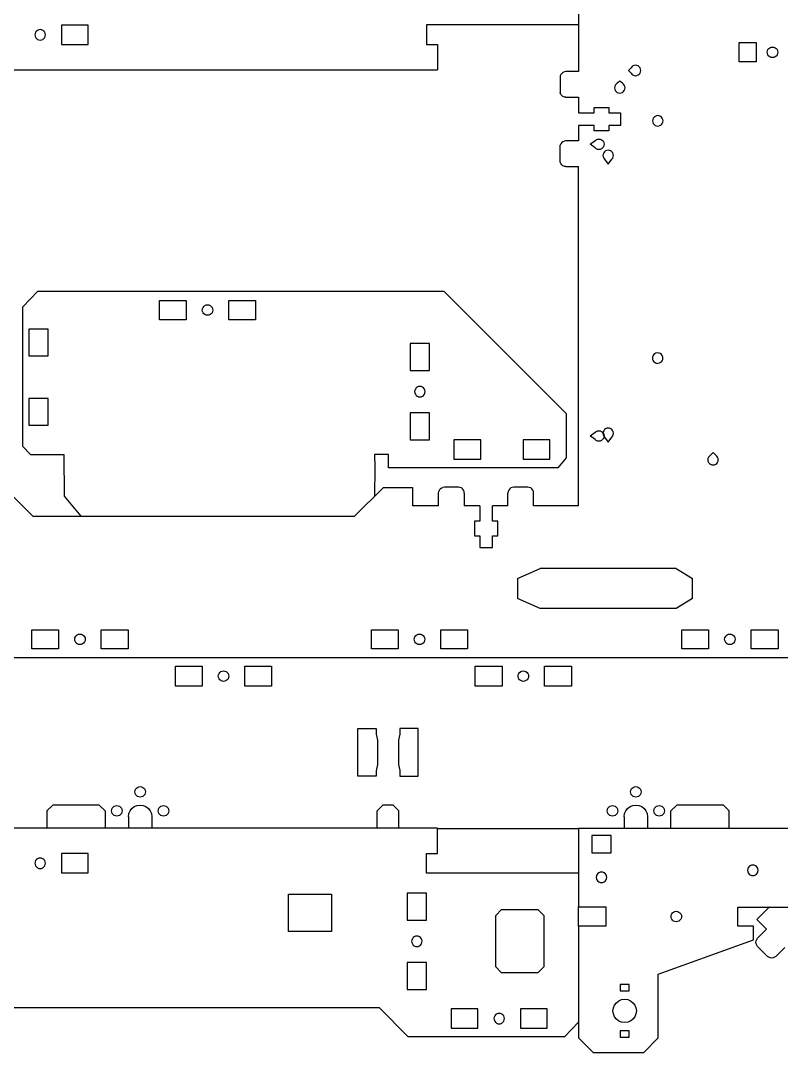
# Model space of a CAD drawing. Extents: x -217 to 647, y -204 to 340.
# Drawn here: x -39.4 to 221.5, y -204.5 to 149.3 of the extents above; entities that cross this region are included whole.
import ezdxf

# ---------------------------------------------------------------- set-up
doc = ezdxf.new("R2010")
doc.units = 0
doc.layers.add('Layer_1', color=7, linetype='CONTINUOUS')

msp = doc.modelspace()

# ---------------------------------------------------------------- linework, layer by layer
at = {"layer": 'Layer_1', "color": 2}
for p, q in [((151.922057, 243.809747), (151.922057, 131.766848)), ((99.820448, 147.768334), (99.820448, 141.018397)), ((99.820448, 141.018397), (103.503815, 141.018397)), ((103.503815, 141.018397), (103.503815, 132.368455)), ((151.922057, -17.035158), (151.922057, 99.231988)), ((99.820448, -136.279409), (103.503815, -136.279409)), ((99.820448, -142.979364), (99.820448, -136.279409)), ((151.906873, -142.979364), (99.820448, -142.979364)), ((151.916102, -194.079), (147.117477, -199.078962)), ((147.117477, -199.078962), (93.533045, -199.078962))]:
    msp.add_line(p, q, dxfattribs=at)
at = {"layer": 'Layer_1', "color": 7}
for p, q in [((-34.280565, 145.269228), (-34.460143, 144.83469)), ((-33.994787, 145.642382), (-34.280565, 145.269228)), ((-33.622367, 145.928697), (-33.994787, 145.642382)), ((-33.188732, 146.108698), (-33.622367, 145.928697)), ((-32.723291, 146.170081), (-33.188732, 146.108698)), ((-32.257935, 146.108698), (-32.723291, 146.170081)), ((-31.824272, 145.928697), (-32.257935, 146.108698)), ((-31.45188, 145.642382), (-31.824272, 145.928697)), ((-31.166102, 145.269228), (-31.45188, 145.642382)), ((-30.986468, 144.83469), (-31.166102, 145.269228)), ((-25.437922, 147.668343), (-25.437922, 141.068407)), ((-16.256302, 147.668343), (-25.437894, 147.668343)), ((-16.256302, 141.068407), (-16.256302, 147.668343)), ((-34.521442, 144.368375), (-34.460143, 143.902059)), ((-34.460143, 144.83469), (-34.521414, 144.368375)), ((-34.460143, 143.902059), (-34.280565, 143.467521)), ((-34.280565, 143.467521), (-33.994787, 143.094367)), ((-33.994787, 143.094367), (-33.622367, 142.808053)), ((-33.622367, 142.808053), (-33.188732, 142.628051)), ((-33.188732, 142.628051), (-32.723291, 142.566668)), ((-32.723291, 142.566668), (-32.257935, 142.628051)), ((-32.257935, 142.628051), (-31.824272, 142.808053)), ((-31.824272, 142.808053), (-31.45188, 143.094367)), ((-31.45188, 143.094367), (-31.166102, 143.467521)), ((-31.166102, 143.467521), (-30.986468, 143.902059)), ((-30.925197, 144.368375), (-30.986468, 144.83469)), ((-30.986468, 143.902059), (-30.925197, 144.368375)), ((207.04683, 141.705907), (212.841755, 141.705907)), ((207.04683, 135.105915), (207.04683, 141.705907)), ((212.841784, 141.705907), (212.841784, 135.105915)), ((-25.437922, 141.068407), (-16.256302, 141.068407)), ((216.635725, 138.405939), (216.696996, 138.872255)), ((216.696996, 137.939623), (216.635725, 138.405939)), ((216.696996, 138.872255), (216.87663, 139.306792)), ((216.87663, 139.306792), (217.162408, 139.679918)), ((217.162408, 139.679918), (217.5348, 139.966261)), ((217.5348, 139.966261), (217.968463, 140.146262)), ((217.968463, 140.146262), (218.433819, 140.207646)), ((218.433819, 140.207646), (218.89926, 140.146262)), ((218.89926, 140.146262), (219.332895, 139.966261)), ((219.332895, 139.966261), (219.705315, 139.679918)), ((219.705315, 139.679918), (219.991093, 139.306792)), ((219.991093, 139.306792), (220.170671, 138.872255)), ((220.170671, 138.872255), (220.231942, 138.405939)), ((220.23197, 138.405939), (220.170671, 137.939623)), ((212.841784, 135.105915), (207.04683, 135.105915)), ((216.87663, 137.505086), (216.696996, 137.939623)), ((217.162408, 137.131932), (216.87663, 137.505086)), ((217.5348, 136.845589), (217.162408, 137.131932)), ((217.968463, 136.665616), (217.5348, 136.845589)), ((218.433819, 136.604232), (217.968463, 136.665616)), ((218.89926, 136.665616), (218.433819, 136.604232)), ((219.332895, 136.845589), (218.89926, 136.665616)), ((219.705315, 137.131932), (219.332895, 136.845589)), ((219.991093, 137.505086), (219.705315, 137.131932)), ((220.170671, 137.939623), (219.991093, 137.505086)), ((169.466669, 132.653731), (169.008651, 132.187838)), ((169.008651, 132.187838), (169.466782, 131.721946)), ((169.907585, 133.087845), (169.466669, 132.653731)), ((169.466782, 131.721946), (169.907839, 131.28786)), ((170.193025, 133.460689), (169.907585, 133.087845)), ((169.907839, 131.28786), (170.193391, 130.915101)), ((170.565022, 133.746778), (170.193025, 133.460689)), ((170.193391, 130.915101), (170.565501, 130.629097)), ((170.998261, 133.926666), (170.565022, 133.746778)), ((171.463222, 133.988078), (170.998261, 133.926666)), ((171.928155, 133.926807), (171.463222, 133.988078)), ((172.361451, 133.747032), (171.928155, 133.926807)), ((172.733533, 133.461028), (172.361451, 133.747032)), ((172.361874, 130.629379), (172.733899, 130.915496)), ((173.019057, 133.088297), (172.733533, 133.461028)), ((172.733899, 130.915496), (173.019311, 131.288312)), ((173.198578, 132.654182), (173.019057, 133.088297)), ((173.019311, 131.288312), (173.198691, 131.722482)), ((173.259849, 132.188346), (173.198578, 132.654182)), ((173.198691, 131.722482), (173.259849, 132.188346)), ((164.781258, 127.484504), (164.495254, 127.112394)), ((165.154017, 127.770056), (164.781258, 127.484504)), ((165.588103, 128.211113), (165.154017, 127.770056)), ((166.053996, 128.669244), (165.588103, 128.211113)), ((166.519888, 128.211226), (166.053996, 128.669244)), ((166.954002, 127.77031), (166.519888, 128.211226)), ((167.326846, 127.48487), (166.954002, 127.77031)), ((167.612935, 127.112873), (167.326846, 127.48487)), ((170.565501, 130.629097), (170.998741, 130.449378)), ((170.998741, 130.449378), (171.46373, 130.388107)), ((171.46373, 130.388107), (171.928635, 130.449491)), ((171.928635, 130.449491), (172.361874, 130.629379)), ((164.315535, 126.679154), (164.254265, 126.214165)), ((164.254265, 126.214165), (164.315648, 125.74926)), ((164.495254, 127.112394), (164.315535, 126.679154)), ((164.315648, 125.74926), (164.495536, 125.316021)), ((164.495536, 125.316021), (164.781653, 124.943996)), ((164.781653, 124.943996), (165.154469, 124.658584)), ((165.154469, 124.658584), (165.58864, 124.479204)), ((165.58864, 124.479204), (166.054504, 124.418046)), ((166.054504, 124.418046), (166.52034, 124.479317)), ((166.52034, 124.479317), (166.954454, 124.658838)), ((166.954454, 124.658838), (167.327185, 124.944362)), ((167.327185, 124.944362), (167.613189, 125.316444)), ((167.792823, 126.679634), (167.612935, 127.112873)), ((167.613189, 125.316444), (167.792964, 125.74974)), ((167.854235, 126.214673), (167.792823, 126.679634)), ((167.792964, 125.74974), (167.854235, 126.214673)), ((177.344668, 115.348415), (177.283398, 114.882534)), ((177.283398, 114.882534), (177.344809, 114.416667)), ((177.524444, 115.782566), (177.344668, 115.348415)), ((177.344809, 114.416667), (177.524698, 113.982567)), ((177.81042, 116.155401), (177.524444, 115.782566)), ((177.524698, 113.982567), (177.810787, 113.609816)), ((177.961211, 116.29713), (177.81042, 116.155401)), ((177.810787, 113.609816), (178.18363, 113.323818)), ((178.034843, 116.327641), (177.961211, 116.29713)), ((178.183179, 116.441507), (178.034843, 116.327641)), ((178.617293, 116.62139), (178.183179, 116.441507)), ((178.18363, 113.323818), (178.617773, 113.144059)), ((179.083157, 116.68279), (178.617293, 116.62139)), ((179.549021, 116.621522), (179.083157, 116.68279)), ((179.983192, 116.441764), (179.549021, 116.621522)), ((179.983615, 113.324075), (179.549529, 113.144192)), ((180.356008, 116.155765), (179.983192, 116.441764)), ((179.983615, 113.324075), (180.134407, 113.465804)), ((180.134407, 113.465804), (180.356375, 113.61018)), ((180.642125, 115.783012), (180.356008, 116.155765)), ((180.356375, 113.61018), (180.642379, 113.983013)), ((180.822013, 115.348914), (180.642125, 115.783012)), ((180.642379, 113.983013), (180.822126, 114.417166)), ((180.883396, 114.883047), (180.822013, 115.348914)), ((180.822126, 114.417166), (180.883396, 114.883047)), ((178.617773, 113.144059), (179.083665, 113.082791)), ((179.083665, 113.082791), (179.549529, 113.144192)), ((155.88753, 106.873634), (157.636715, 108.146372)), ((157.636348, 105.600784), (155.88753, 106.873634)), ((157.636715, 108.146372), (158.008825, 108.432376)), ((158.008825, 108.432376), (158.442065, 108.612095)), ((158.442065, 108.612095), (158.907054, 108.673365)), ((158.907054, 108.673365), (159.371959, 108.611982)), ((159.371959, 108.611982), (159.805198, 108.432093)), ((159.805198, 108.432093), (160.177223, 108.145976)), ((160.177223, 108.145976), (160.462635, 107.773161)), ((160.641902, 106.40729), (160.462381, 105.973176)), ((160.462635, 107.773161), (160.642015, 107.33899)), ((160.703173, 106.873126), (160.641902, 106.40729)), ((160.642015, 107.33899), (160.703173, 106.873126)), ((158.008345, 105.314695), (157.636348, 105.600784)), ((158.441585, 105.134806), (158.008345, 105.314695)), ((158.906546, 105.073395), (158.441585, 105.134806)), ((159.371479, 105.134665), (158.906546, 105.073395)), ((159.804775, 105.314441), (159.371479, 105.134665)), ((160.176856, 105.600445), (159.804775, 105.314441)), ((160.462381, 105.973176), (160.176856, 105.600445)), ((160.364425, 103.489778), (160.303155, 103.024845)), ((160.303155, 103.024845), (160.364566, 102.559884)), ((160.544201, 103.923074), (160.364425, 103.489778)), ((160.830205, 104.295156), (160.544201, 103.923074)), ((161.202936, 104.58068), (160.830205, 104.295156)), ((161.63705, 104.760202), (161.202936, 104.58068)), ((162.102886, 104.821472), (161.63705, 104.760202)), ((162.56875, 104.760314), (162.102886, 104.821472)), ((163.002921, 104.580934), (162.56875, 104.760314)), ((163.375736, 104.295523), (163.002921, 104.580934)), ((163.661853, 103.923497), (163.375736, 104.295523)), ((163.841742, 103.490258), (163.661853, 103.923497)), ((163.903125, 103.025353), (163.841742, 103.490258)), ((163.841854, 102.560364), (163.903125, 103.025353)), ((160.364566, 102.559884), (160.544455, 102.126645)), ((160.544455, 102.126645), (160.830543, 101.754648)), ((160.830543, 101.754648), (162.103394, 100.00583)), ((162.103394, 100.00583), (163.376131, 101.755015)), ((163.376131, 101.755015), (163.662135, 102.127125)), ((163.662135, 102.127125), (163.841854, 102.560364)), ((8.217648, 53.329384), (17.399271, 53.329384)), ((8.217648, 46.729448), (8.217648, 53.329384)), ((17.399271, 53.329384), (17.399271, 46.729448)), ((31.97006, 46.729448), (31.97006, 53.329384)), ((31.97006, 53.329384), (41.15168, 53.329384)), ((41.15168, 53.329384), (41.15168, 46.729448)), ((22.886546, 50.029416), (22.947844, 50.495732)), ((22.947844, 49.5631), (22.886574, 50.029416)), ((22.947844, 50.495732), (23.127422, 50.930269)), ((23.127422, 49.128563), (22.947844, 49.5631)), ((23.127422, 50.930269), (23.413201, 51.303424)), ((23.413201, 51.303424), (23.785621, 51.589738)), ((23.785621, 51.589738), (24.219256, 51.769739)), ((24.219256, 51.769739), (24.684696, 51.831123)), ((24.684696, 51.831123), (25.150053, 51.769739)), ((25.150053, 51.769739), (25.583715, 51.589738)), ((25.583715, 51.589738), (25.956108, 51.303424)), ((25.956108, 51.303424), (26.24188, 50.930269)), ((26.24188, 50.930269), (26.421515, 50.495732)), ((26.421515, 49.5631), (26.24188, 49.128563)), ((26.421515, 50.495732), (26.482785, 50.029416)), ((26.482785, 50.029416), (26.421515, 49.5631)), ((17.399271, 46.729448), (8.217648, 46.729448)), ((23.413201, 48.755409), (23.127422, 49.128563)), ((23.785621, 48.469094), (23.413201, 48.755409)), ((24.219256, 48.289093), (23.785621, 48.469094)), ((24.684696, 48.227709), (24.219256, 48.289093)), ((25.150053, 48.289093), (24.684696, 48.227709)), ((25.583715, 48.469094), (25.150053, 48.289093)), ((25.956108, 48.755409), (25.583715, 48.469094)), ((26.24188, 49.128563), (25.956108, 48.755409)), ((41.15168, 46.729448), (31.970088, 46.729448)), ((-29.951322, 43.502943), (-36.551258, 43.502943)), ((-36.551258, 43.502943), (-36.551258, 34.321351)), ((-29.951322, 34.321322), (-29.951322, 43.502943)), ((94.213245, 38.523188), (94.213245, 29.341568)), ((100.813181, 38.523188), (94.213245, 38.523188)), ((100.813181, 29.341568), (100.813181, 38.523188)), ((-36.551258, 34.321351), (-29.951322, 34.321322)), ((177.314696, 34.031726), (177.253426, 33.565842)), ((177.253426, 33.565842), (177.314837, 33.099977)), ((177.494444, 34.465877), (177.314696, 34.031726)), ((177.314837, 33.099977), (177.494698, 32.665877)), ((177.780448, 34.838709), (177.494444, 34.465877)), ((177.494698, 32.665877), (177.780815, 32.293127)), ((178.153207, 35.124817), (177.780448, 34.838709)), ((177.780815, 32.293127), (178.153658, 32.007126)), ((178.332926, 35.214849), (178.153207, 35.124817)), ((178.153658, 32.007126), (178.587801, 31.827367)), ((178.387987, 35.222105), (178.332926, 35.214852)), ((178.587293, 35.3047), (178.387987, 35.222105)), ((179.053157, 35.366098), (178.587293, 35.3047)), ((179.519049, 35.304833), (179.053157, 35.366098)), ((179.953192, 35.125074), (179.519049, 35.304833)), ((179.519557, 31.8275), (179.699277, 31.917534)), ((179.699277, 31.917534), (179.953643, 32.007382)), ((180.326036, 34.839073), (179.953192, 35.125074)), ((179.953643, 32.007382), (180.326403, 32.293491)), ((180.612153, 34.466322), (180.326036, 34.839073)), ((180.326403, 32.293491), (180.612407, 32.666323)), ((180.792013, 34.032222), (180.612153, 34.466322)), ((180.612407, 32.666323), (180.792154, 33.100474)), ((180.853424, 33.566358), (180.792013, 34.032222)), ((180.792154, 33.100474), (180.853424, 33.566358)), ((94.213245, 29.341568), (100.813181, 29.341568)), ((178.587801, 31.827367), (179.053693, 31.766099)), ((179.519557, 31.8275), (179.053693, 31.766099)), ((95.77289, 22.521583), (95.711507, 22.056142)), ((95.711507, 22.056142), (95.77289, 21.590786)), ((95.952891, 22.955217), (95.77289, 22.521583)), ((95.77289, 21.590786), (95.952891, 21.157123)), ((96.239206, 23.327638), (95.952891, 22.955217)), ((96.61236, 23.613416), (96.239206, 23.327638)), ((97.046898, 23.792994), (96.61236, 23.613416)), ((97.513213, 23.854293), (97.046898, 23.792994)), ((97.979529, 23.792994), (97.513213, 23.854265)), ((98.414067, 23.613416), (97.979529, 23.792994)), ((98.787221, 23.327638), (98.414067, 23.613416)), ((99.073535, 22.955217), (98.787221, 23.327638)), ((99.253537, 22.521583), (99.073535, 22.955217)), ((99.073535, 21.157123), (99.253537, 21.590786)), ((99.31492, 22.056142), (99.253537, 22.521583)), ((99.253537, 21.590786), (99.31492, 22.056142)), ((-29.951322, 19.750528), (-36.551258, 19.750528)), ((-36.551258, 19.750528), (-36.551258, 10.568907)), ((-29.951322, 10.568907), (-29.951322, 19.750528)), ((95.952891, 21.157123), (96.239206, 20.784731)), ((96.239206, 20.784731), (96.61236, 20.498953)), ((96.61236, 20.498953), (97.046898, 20.319318)), ((97.046898, 20.319318), (97.513213, 20.258048)), ((97.513213, 20.258048), (97.979529, 20.319318)), ((97.979529, 20.319318), (98.414067, 20.498953)), ((98.414067, 20.498953), (98.787221, 20.784731)), ((98.787221, 20.784731), (99.073535, 21.157123)), ((100.813181, 14.770773), (94.213245, 14.770773)), ((94.213245, 14.770773), (94.213245, 5.589153)), ((100.813181, 5.589153), (100.813181, 14.770745)), ((-36.551258, 10.568907), (-29.951322, 10.568907)), ((155.88753, 6.873636), (157.636715, 8.146374)), ((157.636715, 8.146374), (158.008825, 8.432378)), ((158.008825, 8.432378), (158.442065, 8.612097)), ((158.442065, 8.612097), (158.907054, 8.673368)), ((158.907054, 8.673368), (159.371959, 8.611984)), ((159.371959, 8.611984), (159.805198, 8.432096)), ((159.805198, 8.432096), (160.177223, 8.145979)), ((160.177223, 8.145979), (160.462635, 7.773163)), ((160.364424, 8.239778), (160.303154, 7.774845)), ((160.303154, 7.774845), (160.364565, 7.309884)), ((160.5442, 8.673074), (160.364424, 8.239778)), ((160.364565, 7.309884), (160.544454, 6.876645)), ((160.462635, 7.773163), (160.642015, 7.338993)), ((160.830204, 9.045156), (160.5442, 8.673074)), ((160.642015, 7.338993), (160.703173, 6.873128)), ((161.202934, 9.33068), (160.830204, 9.045156)), ((161.637049, 9.510202), (161.202934, 9.33068)), ((162.102885, 9.571472), (161.637049, 9.510202)), ((162.568749, 9.510314), (162.102885, 9.571472)), ((163.00292, 9.330934), (162.568749, 9.510314)), ((163.375735, 9.045523), (163.00292, 9.330934)), ((163.661852, 8.673497), (163.375735, 9.045523)), ((163.84174, 8.240258), (163.661852, 8.673497)), ((163.662134, 6.877125), (163.841853, 7.310364)), ((163.903124, 7.775353), (163.84174, 8.240258)), ((163.841853, 7.310364), (163.903124, 7.775353)), ((94.213245, 5.589153), (100.813181, 5.589153)), ((118.365871, 5.530817), (109.184251, 5.530817)), ((109.184251, 5.530817), (109.184251, -1.069119)), ((118.365871, -1.069119), (118.365871, 5.530817)), ((132.936666, 5.530817), (132.936666, -1.069119)), ((142.118311, 5.530817), (132.936694, 5.530817)), ((142.118311, -1.069119), (142.118311, 5.530817)), ((157.636348, 5.600786), (155.88753, 6.873636)), ((158.008345, 5.314697), (157.636348, 5.600786)), ((158.441585, 5.134809), (158.008345, 5.314697)), ((158.906546, 5.073397), (158.441585, 5.134809)), ((159.371479, 5.134668), (158.906546, 5.073397)), ((159.804775, 5.314443), (159.371479, 5.134668)), ((160.176856, 5.600447), (159.804775, 5.314443)), ((160.462381, 5.973178), (160.176856, 5.600447)), ((160.641902, 6.407292), (160.462381, 5.973178)), ((160.544454, 6.876645), (160.830542, 6.504648)), ((160.703173, 6.873128), (160.641902, 6.407292)), ((160.830542, 6.504648), (162.103393, 4.75583)), ((162.103393, 4.75583), (163.37613, 6.505015)), ((163.37613, 6.505015), (163.662134, 6.877125)), ((197.151244, 0.272809), (196.778485, -0.012744)), ((197.58533, 0.713866), (197.151244, 0.272809)), ((198.051222, 1.171997), (197.58533, 0.713866)), ((198.517115, 0.713979), (198.051222, 1.171997)), ((198.951229, 0.273063), (198.517115, 0.713979)), ((199.324073, -0.012377), (198.951229, 0.273063)), ((109.184251, -1.069119), (118.365871, -1.069119)), ((132.936666, -1.069119), (142.118311, -1.069119)), ((196.312762, -0.818093), (196.251491, -1.283082)), ((196.251491, -1.283082), (196.312875, -1.747987)), ((196.492481, -0.384854), (196.312762, -0.818093)), ((196.312875, -1.747987), (196.492763, -2.181226)), ((196.778485, -0.012744), (196.492481, -0.384854)), ((196.492763, -2.181226), (196.77888, -2.553252)), ((196.77888, -2.553252), (197.151696, -2.838663)), ((197.151696, -2.838663), (197.585866, -3.018043)), ((197.585866, -3.018043), (198.05173, -3.079201)), ((198.05173, -3.079201), (198.517566, -3.01793)), ((198.517566, -3.01793), (198.951681, -2.838409)), ((198.951681, -2.838409), (199.324412, -2.552885)), ((199.610162, -0.384374), (199.324073, -0.012377)), ((199.324412, -2.552885), (199.610416, -2.180803)), ((199.79005, -0.817613), (199.610162, -0.384374)), ((199.610416, -2.180803), (199.790191, -1.747507)), ((199.851462, -1.282574), (199.79005, -0.817613)), ((199.790191, -1.747507), (199.851462, -1.282574)), ((130.97858, -41.987751), (138.750308, -38.556183)), ((185.365057, -38.556183), (138.750308, -38.556183)), ((185.365057, -38.556183), (190.949741, -41.987751)), ((130.97858, -41.987751), (130.97858, -48.850887)), ((190.949741, -48.850887), (190.949741, -41.987751)), ((138.750308, -52.282456), (130.97858, -48.850887)), ((190.949741, -48.850887), (185.365057, -52.282456)), ((185.365057, -52.282456), (138.750308, -52.282456)), ((-35.57653, -66.136801), (-35.57653, -59.549988)), ((-35.57653, -59.549988), (-26.376594, -59.549988)), ((-26.376594, -59.549988), (-26.376594, -66.136801)), ((-11.77673, -59.549988), (-2.576794, -59.549988)), ((-11.77673, -66.136801), (-11.77673, -59.549988)), ((-2.576794, -59.549988), (-2.576794, -66.136801)), ((80.872584, -59.549988), (90.072549, -59.549988)), ((80.872584, -66.136801), (80.872584, -59.549988)), ((90.072549, -59.549988), (90.072549, -66.136801)), ((104.67244, -66.136801), (104.67244, -59.549988)), ((104.67244, -59.549988), (113.872377, -59.549988)), ((113.872377, -59.549988), (113.872377, -66.136801)), ((187.321783, -59.549988), (196.521719, -59.549988)), ((187.321783, -66.136801), (187.321783, -59.549988)), ((196.521719, -59.549988), (196.521719, -66.136801)), ((211.121611, -66.136801), (211.121611, -59.549988)), ((211.121611, -59.549988), (220.321547, -59.549988)), ((220.321547, -59.549988), (220.321547, -66.136801)), ((-20.878368, -62.843352), (-20.816985, -62.377996)), ((-20.816985, -63.308765), (-20.878368, -62.843352)), ((-20.816985, -62.377996), (-20.636984, -61.944333)), ((-20.636984, -63.742456), (-20.816985, -63.308765)), ((-20.636984, -61.944333), (-20.350669, -61.571941)), ((-20.350669, -61.571941), (-19.977515, -61.286163)), ((-19.977515, -61.286163), (-19.542978, -61.1065)), ((-19.542978, -61.1065), (-19.076662, -61.045258)), ((-19.076662, -61.045258), (-18.610318, -61.1065)), ((-18.610318, -61.1065), (-18.175808, -61.286163)), ((-18.175808, -61.286163), (-17.802654, -61.571941)), ((-17.802654, -61.571941), (-17.51634, -61.944333)), ((-17.51634, -61.944333), (-17.336338, -62.377996)), ((-17.336338, -63.308765), (-17.51634, -63.742456)), ((-17.336338, -62.377996), (-17.274955, -62.843352)), ((-17.274955, -62.843352), (-17.336338, -63.308765)), ((95.570774, -62.843352), (95.632157, -62.377996)), ((95.632157, -63.308765), (95.570774, -62.843352)), ((95.632157, -62.377996), (95.812187, -61.944333)), ((95.812187, -63.742456), (95.632157, -63.308765)), ((95.812187, -61.944333), (96.098501, -61.571941)), ((96.098501, -61.571941), (96.471655, -61.286163)), ((96.471655, -61.286163), (96.906165, -61.1065)), ((96.906165, -61.1065), (97.37248, -61.045258)), ((97.37248, -61.045258), (97.838824, -61.1065)), ((97.838824, -61.1065), (98.273334, -61.286163)), ((98.273334, -61.286163), (98.646516, -61.571941)), ((98.646516, -61.571941), (98.932831, -61.944333)), ((98.932831, -61.944333), (99.112804, -62.377996)), ((99.112804, -63.308765), (98.932831, -63.742456)), ((99.112804, -62.377996), (99.174187, -62.843352)), ((99.174187, -62.843352), (99.112804, -63.308765)), ((202.019972, -62.843352), (202.081328, -62.377996)), ((202.081328, -63.308765), (202.019972, -62.843352)), ((202.081328, -62.377996), (202.261329, -61.944333)), ((202.261329, -63.742456), (202.081328, -63.308765)), ((202.261329, -61.944333), (202.547672, -61.571941)), ((202.547672, -61.571941), (202.920798, -61.286163)), ((202.920798, -61.286163), (203.355335, -61.1065)), ((203.355335, -61.1065), (203.821679, -61.045258)), ((203.821679, -61.045258), (204.287995, -61.1065)), ((204.287995, -61.1065), (204.722532, -61.286163)), ((204.722532, -61.286163), (205.095658, -61.571941)), ((205.095658, -61.571941), (205.381973, -61.944333)), ((205.381973, -61.944333), (205.561974, -62.377996)), ((205.561974, -63.308765), (205.381973, -63.742456)), ((205.561974, -62.377996), (205.623414, -62.843352)), ((205.623414, -62.843352), (205.561974, -63.308765)), ((-26.376594, -66.136801), (-35.57653, -66.136801)), ((-20.350669, -64.114848), (-20.636984, -63.742456)), ((-19.977515, -64.400598), (-20.350669, -64.114848)), ((-19.542978, -64.580261), (-19.977515, -64.400598)), ((-19.076662, -64.641475), (-19.542978, -64.580261)), ((-18.610318, -64.580261), (-19.076662, -64.641475)), ((-18.175808, -64.400598), (-18.610318, -64.580261)), ((-17.802654, -64.114848), (-18.175808, -64.400598)), ((-17.51634, -63.742456), (-17.802654, -64.114848)), ((-2.576794, -66.136801), (-11.77673, -66.136801)), ((90.072549, -66.136801), (80.872584, -66.136801)), ((96.098501, -64.114848), (95.812187, -63.742456)), ((96.471655, -64.400598), (96.098501, -64.114848)), ((96.906165, -64.580261), (96.471655, -64.400598)), ((97.37248, -64.641475), (96.906165, -64.580261)), ((97.838824, -64.580261), (97.37248, -64.641475)), ((98.273334, -64.400598), (97.838824, -64.580261)), ((98.646516, -64.114848), (98.273334, -64.400598)), ((98.932831, -63.742456), (98.646516, -64.114848)), ((113.872377, -66.136801), (104.67244, -66.136801)), ((196.521719, -66.136801), (187.321783, -66.136801)), ((202.547672, -64.114848), (202.261329, -63.742456)), ((202.920798, -64.400598), (202.547672, -64.114848)), ((203.355335, -64.580261), (202.920798, -64.400598)), ((203.821679, -64.641475), (203.355335, -64.580261)), ((204.287995, -64.580261), (203.821679, -64.641475)), ((204.722532, -64.400598), (204.287995, -64.580261)), ((205.095658, -64.114848), (204.722532, -64.400598)), ((205.381973, -63.742456), (205.095658, -64.114848)), ((220.321547, -66.136801), (211.121611, -66.136801)), ((13.673469, -78.903208), (13.673469, -72.003213)), ((13.673526, -72.003213), (22.873518, -72.003213)), ((22.873518, -72.003213), (22.873518, -78.903208)), ((28.613185, -74.552329), (28.899499, -74.179203)), ((28.899499, -74.179203), (29.272653, -73.89286)), ((29.272653, -73.89286), (29.707191, -73.712859)), ((29.707191, -73.712859), (30.173507, -73.651504)), ((30.173507, -73.651476), (30.639822, -73.712859)), ((30.639822, -73.712859), (31.07436, -73.89286)), ((31.07436, -73.89286), (31.447514, -74.179203)), ((31.447514, -74.179203), (31.733857, -74.552329)), ((37.473523, -78.903208), (37.473523, -72.003213)), ((37.473523, -72.003213), (46.673516, -72.003213)), ((46.673516, -72.003213), (46.673516, -78.903208)), ((116.473478, -78.903208), (116.473422, -72.003213)), ((116.473478, -72.003213), (125.673499, -72.003213)), ((125.673499, -72.003213), (125.673499, -78.903208)), ((131.413137, -74.552329), (131.69948, -74.179203)), ((131.69948, -74.179203), (132.072606, -73.89286)), ((132.072606, -73.89286), (132.507172, -73.712859)), ((132.507172, -73.712859), (132.973487, -73.651504)), ((132.973487, -73.651476), (133.439803, -73.712859)), ((133.439803, -73.712859), (133.874341, -73.89286)), ((133.874341, -73.89286), (134.247495, -74.179203)), ((134.247495, -74.179203), (134.533809, -74.552329)), ((140.273476, -78.903208), (140.273476, -72.003213)), ((140.273476, -72.003213), (149.473468, -72.003213)), ((149.473468, -72.003213), (149.473468, -78.903208)), ((28.371772, -75.45321), (28.433183, -74.986895)), ((28.433183, -75.919554), (28.371772, -75.45321)), ((28.433183, -74.986895), (28.613185, -74.552329)), ((28.613185, -76.354064), (28.433183, -75.919526)), ((28.899499, -76.727218), (28.613185, -76.354064)), ((29.272653, -77.013532), (28.899499, -76.727218)), ((29.707191, -77.193534), (29.272653, -77.013532)), ((30.173507, -77.254917), (29.707191, -77.193534)), ((30.639822, -77.193534), (30.173507, -77.254917)), ((31.07436, -77.013532), (30.639822, -77.193534)), ((31.447514, -76.727218), (31.07436, -77.013532)), ((31.733857, -76.354064), (31.447514, -76.727218)), ((31.733857, -74.552329), (31.91383, -74.986895)), ((31.91383, -75.919526), (31.733857, -76.354064)), ((31.91383, -74.986895), (31.975242, -75.45321)), ((31.975242, -75.45321), (31.91383, -75.919526)), ((131.171752, -75.45321), (131.233136, -74.986895)), ((131.233136, -75.919554), (131.171752, -75.45321)), ((131.233136, -74.986895), (131.413137, -74.552329)), ((131.413137, -76.354064), (131.233136, -75.919526)), ((131.69948, -76.727218), (131.413137, -76.354064)), ((132.072606, -77.013532), (131.69948, -76.727218)), ((132.507172, -77.193534), (132.072606, -77.013532)), ((132.973487, -77.254917), (132.507172, -77.193534)), ((133.439803, -77.193534), (132.973487, -77.254917)), ((133.874341, -77.013532), (133.439803, -77.193534)), ((134.247495, -76.727218), (133.874341, -77.013532)), ((134.533809, -76.354064), (134.247495, -76.727218)), ((134.533809, -74.552329), (134.713811, -74.986895)), ((134.713811, -75.919554), (134.533809, -76.354064)), ((134.713811, -74.986895), (134.775194, -75.45321)), ((134.775194, -75.45321), (134.713811, -75.919526)), ((22.873518, -78.903208), (13.673526, -78.903208)), ((46.673516, -78.903208), (37.473523, -78.903208)), ((125.673499, -78.903208), (116.473478, -78.903208)), ((149.473468, -78.903208), (140.273476, -78.903208)), ((76.196585, -95.342765), (76.193198, -93.463786)), ((76.193198, -93.463786), (82.533942, -93.463927)), ((76.196585, -97.434822), (76.196585, -95.342765)), ((82.533942, -93.463927), (82.533942, -95.343104)), ((82.533942, -95.343104), (82.948724, -97.435189)), ((90.624434, -95.317422), (90.209652, -97.409507)), ((96.965177, -93.438104), (90.624434, -93.438245)), ((90.624434, -93.438245), (90.624434, -95.317422)), ((96.961791, -95.317083), (96.965177, -93.438104)), ((96.961791, -97.40914), (96.961791, -95.317083)), ((76.193198, -100.141531), (76.196585, -97.434822)), ((82.948724, -97.435189), (82.953521, -101.617948)), ((90.209652, -97.409507), (90.204854, -101.592266)), ((96.965177, -100.115848), (96.961791, -97.40914)), ((76.190376, -103.096792), (76.193198, -100.141531)), ((82.953521, -101.617948), (82.950699, -105.800961)), ((90.204854, -101.592266), (90.207677, -105.775279)), ((96.968, -103.07111), (96.965177, -100.115848)), ((76.193763, -105.803755), (76.190376, -103.096792)), ((76.193763, -107.89584), (76.193763, -105.803755)), ((82.950699, -105.800961), (82.535917, -107.893046)), ((90.207677, -105.775279), (90.622459, -107.867364)), ((96.964613, -105.778073), (96.968, -103.07111)), ((96.964613, -107.870158), (96.964613, -105.778073)), ((76.193763, -109.774114), (76.193763, -107.89584)), ((82.535917, -107.893046), (82.535917, -109.772674)), ((90.622459, -107.867364), (90.622459, -109.746992)), ((96.964613, -109.748432), (96.964613, -107.870158)), ((82.535917, -109.772674), (76.193763, -109.774114)), ((90.622459, -109.746992), (96.964613, -109.748432)), ((-0.226483, -115.153185), (-0.165128, -114.68732)), ((-0.165128, -115.619077), (-0.226483, -115.153185)), ((-0.165128, -114.68732), (0.014676, -114.253178)), ((0.014676, -116.053191), (-0.165128, -115.619077)), ((0.014676, -114.253178), (0.300736, -113.880391)), ((0.300736, -116.425979), (0.014676, -116.053191)), ((0.300736, -113.880391), (0.673523, -113.594358)), ((0.673523, -116.712039), (0.300736, -116.425979)), ((0.673523, -113.594358), (1.107666, -113.414526)), ((1.107666, -116.891843), (0.673523, -116.712039)), ((1.107666, -113.414526), (1.57353, -113.3532)), ((1.57353, -113.3532), (2.039394, -113.414526)), ((2.039394, -113.414526), (2.473537, -113.594358)), ((2.473537, -116.712039), (2.039394, -116.891843)), ((2.473537, -113.594358), (2.846324, -113.880391)), ((2.846324, -116.425979), (2.473537, -116.712039)), ((2.846324, -113.880391), (3.132384, -114.253178)), ((3.132384, -116.053191), (2.846324, -116.425979)), ((3.132384, -114.253178), (3.312188, -114.68732)), ((3.312188, -115.619077), (3.132384, -116.053191)), ((3.312188, -114.68732), (3.373515, -115.153185)), ((3.373515, -115.153185), (3.312188, -115.619077)), ((169.773515, -115.153185), (169.834842, -114.68732)), ((169.834842, -115.619077), (169.773515, -115.153185)), ((169.834842, -114.68732), (170.014646, -114.253178)), ((170.014646, -116.053191), (169.834842, -115.619077)), ((170.014646, -114.253178), (170.300706, -113.880391)), ((170.300706, -116.425979), (170.014646, -116.053191)), ((170.300706, -113.880391), (170.673494, -113.594358)), ((170.673494, -116.712039), (170.300706, -116.425979)), ((170.673494, -113.594358), (171.107636, -113.414526)), ((171.107636, -116.891843), (170.673494, -116.712039)), ((171.107636, -113.414526), (171.5735, -113.3532)), ((171.5735, -113.3532), (172.039365, -113.414526)), ((172.039365, -113.414526), (172.473507, -113.594358)), ((172.473507, -116.712039), (172.039365, -116.891843)), ((172.473507, -113.594358), (172.846294, -113.880391)), ((172.846294, -116.425979), (172.473507, -116.712039)), ((172.846294, -113.880391), (173.132355, -114.253178)), ((173.132355, -116.053191), (172.846294, -116.425979)), ((173.132355, -114.253178), (173.312159, -114.68732)), ((173.312159, -115.619077), (173.132355, -116.053191)), ((173.312159, -114.68732), (173.373514, -115.153185)), ((173.373514, -115.153185), (173.312159, -115.619077)), ((-7.699248, -120.380392), (-7.326461, -120.094331)), ((-7.326461, -120.094331), (-6.892346, -119.914528)), ((-6.892346, -119.914528), (-6.426482, -119.853201)), ((-6.426482, -119.853201), (-5.96059, -119.914528)), ((-5.96059, -119.914528), (-5.526476, -120.094331)), ((-5.526476, -120.094331), (-5.153688, -120.380392)), ((1.57353, -116.953198), (1.107666, -116.891843)), ((2.039394, -116.891843), (1.57353, -116.953198)), ((8.299619, -120.380392), (8.672407, -120.094331)), ((8.672407, -120.094331), (9.106521, -119.914528)), ((9.106521, -119.914528), (9.572413, -119.853201)), ((9.572413, -119.853201), (10.038278, -119.914528)), ((10.038278, -119.914528), (10.47242, -120.094331)), ((10.47242, -120.094331), (10.845207, -120.380392)), ((162.300722, -120.380392), (162.67351, -120.094331)), ((162.67351, -120.094331), (163.107624, -119.914528)), ((163.107568, -119.914528), (163.57346, -119.853201)), ((163.57346, -119.853201), (164.039324, -119.914528)), ((164.039381, -119.914528), (164.473495, -120.094331)), ((164.473495, -120.094331), (164.846282, -120.380392)), ((171.5735, -116.953198), (171.107636, -116.891843)), ((172.039365, -116.891843), (171.5735, -116.953198)), ((178.29959, -120.380392), (178.672377, -120.094331)), ((178.672377, -120.094331), (179.10652, -119.914528)), ((179.10652, -119.914528), (179.572384, -119.853201)), ((179.572384, -119.853201), (180.038248, -119.914528)), ((180.038248, -119.914528), (180.47239, -120.094331)), ((180.47239, -120.094331), (180.845178, -120.380392)), ((-8.226467, -121.653186), (-8.16514, -121.187322)), ((-8.16514, -122.11905), (-8.226467, -121.653186)), ((-8.16514, -121.187322), (-7.985308, -120.753179)), ((-7.985308, -122.553192), (-8.16514, -122.11905)), ((-7.985308, -120.753179), (-7.699248, -120.380392)), ((-7.699248, -122.92598), (-7.985308, -122.553192)), ((-7.326461, -123.21204), (-7.699248, -122.92598)), ((-6.892346, -123.391844), (-7.326461, -123.21204)), ((-6.426482, -123.453199), (-6.892346, -123.391844)), ((-5.96059, -123.391844), (-6.426482, -123.453199)), ((-5.526476, -123.21204), (-5.96059, -123.391844)), ((-5.153688, -122.92598), (-5.526476, -123.21204)), ((-5.153688, -120.380392), (-4.867628, -120.753179)), ((-4.867628, -122.553192), (-5.153688, -122.92598)), ((-4.867628, -120.753179), (-4.687796, -121.187322)), ((-4.687796, -122.11905), (-4.867628, -122.553192)), ((-4.687796, -121.187322), (-4.626469, -121.653186)), ((-4.626469, -121.653186), (-4.687796, -122.11905)), ((7.7724, -121.653186), (7.833755, -121.187322)), ((7.833755, -122.11905), (7.7724, -121.653186)), ((7.833755, -121.187322), (8.013559, -120.753179)), ((8.013559, -122.553192), (7.833755, -122.11905)), ((8.013559, -120.753179), (8.299619, -120.380392)), ((8.299619, -122.92598), (8.013559, -122.553192)), ((8.672407, -123.21204), (8.299619, -122.92598)), ((9.106521, -123.391844), (8.672407, -123.21204)), ((9.572413, -123.453199), (9.106521, -123.391844)), ((10.038278, -123.391844), (9.572413, -123.453199)), ((10.47242, -123.21204), (10.038278, -123.391844)), ((10.845207, -122.92598), (10.47242, -123.21204)), ((10.845207, -120.380392), (11.131268, -120.753179)), ((11.131268, -122.553192), (10.845207, -122.92598)), ((11.131268, -120.753179), (11.311072, -121.187322)), ((11.311072, -122.11905), (11.131268, -122.553192)), ((11.311072, -121.187322), (11.372398, -121.653186)), ((11.372398, -121.653186), (11.311072, -122.11905)), ((161.773503, -121.653186), (161.83483, -121.187322)), ((161.83483, -122.11905), (161.773503, -121.653186)), ((161.83483, -121.187322), (162.014662, -120.753179)), ((162.014662, -122.553192), (161.83483, -122.11905)), ((162.014662, -120.753179), (162.300722, -120.380392)), ((162.300722, -122.92598), (162.014662, -122.553192)), ((162.67351, -123.21204), (162.300722, -122.92598)), ((163.107624, -123.391844), (162.67351, -123.21204)), ((163.57346, -123.453199), (163.107568, -123.391844)), ((164.039381, -123.391844), (163.573516, -123.453199)), ((164.473438, -123.21204), (164.039324, -123.391844)), ((164.846226, -122.92598), (164.473438, -123.21204)), ((164.846282, -120.380392), (165.132343, -120.753179)), ((165.132343, -122.553192), (164.846282, -122.92598)), ((165.132286, -120.753179), (165.312118, -121.187322)), ((165.312118, -122.11905), (165.132286, -122.553192)), ((165.312175, -121.187322), (165.373502, -121.653186)), ((165.373502, -121.653186), (165.312175, -122.11905)), ((177.77237, -121.653186), (177.833726, -121.187322)), ((177.833726, -122.11905), (177.77237, -121.653186)), ((177.833726, -121.187322), (178.013529, -120.753179)), ((178.013529, -122.553192), (177.833726, -122.11905)), ((178.013529, -120.753179), (178.29959, -120.380392)), ((178.29959, -122.92598), (178.013529, -122.553192)), ((178.672377, -123.21204), (178.29959, -122.92598)), ((179.10652, -123.391844), (178.672377, -123.21204)), ((179.572384, -123.453199), (179.10652, -123.391844)), ((180.038248, -123.391844), (179.572384, -123.453199)), ((180.47239, -123.21204), (180.038248, -123.391844)), ((180.845178, -122.92598), (180.47239, -123.21204)), ((180.845178, -120.380392), (181.131238, -120.753179)), ((181.131238, -122.553192), (180.845178, -122.92598)), ((181.131238, -120.753179), (181.311042, -121.187322)), ((181.311042, -122.11905), (181.131238, -122.553192)), ((181.311042, -121.187322), (181.372369, -121.653186)), ((181.372369, -121.653186), (181.311042, -122.11905)), ((203.573521, -127.653174), (203.573521, -121.653186)), ((163.083449, -130.102214), (156.496636, -130.102214)), ((156.496636, -130.102214), (156.496636, -136.056594)), ((163.083449, -136.056594), (163.083449, -130.102214)), ((-33.188732, -137.889063), (-33.622367, -138.069065)), ((-32.723291, -137.82768), (-33.188732, -137.889063)), ((-32.257935, -137.889063), (-32.723291, -137.82768)), ((-31.824272, -138.069065), (-32.257935, -137.889063)), ((-25.437922, -136.329419), (-25.437922, -142.929411)), ((-16.256302, -136.329419), (-25.437894, -136.329419)), ((-16.256302, -142.929411), (-16.256302, -136.329419)), ((156.496636, -136.056594), (163.083449, -136.056594)), ((-34.521442, -139.629387), (-34.460143, -140.095702)), ((-34.460143, -139.163071), (-34.521414, -139.629387)), ((-34.280565, -138.728533), (-34.460143, -139.163071)), ((-34.460143, -140.095702), (-34.280565, -140.53024)), ((-33.994787, -138.355407), (-34.280565, -138.728533)), ((-34.280565, -140.53024), (-33.994787, -140.903394)), ((-33.622367, -138.069065), (-33.994787, -138.355407)), ((-33.994787, -140.903394), (-33.622367, -141.189737)), ((-33.622367, -141.189737), (-33.188732, -141.36971)), ((-33.188732, -141.36971), (-32.723291, -141.431093)), ((-32.723291, -141.431093), (-32.257935, -141.36971)), ((-32.257935, -141.36971), (-31.824272, -141.189737)), ((-31.45188, -138.355407), (-31.824272, -138.069065)), ((-31.824272, -141.189737), (-31.45188, -140.903394)), ((-31.166102, -138.728533), (-31.45188, -138.355407)), ((-31.45188, -140.903394), (-31.166102, -140.53024)), ((-30.986468, -139.163071), (-31.166102, -138.728533)), ((-31.166102, -140.53024), (-30.986468, -140.095702)), ((-30.925197, -139.629387), (-30.986468, -139.163071)), ((-30.986468, -140.095702), (-30.925197, -139.629387)), ((210.110646, -141.146698), (209.930419, -141.580925)), ((210.397327, -140.773826), (210.110646, -141.146698)), ((210.770961, -140.487709), (210.397327, -140.773826)), ((211.206063, -140.307849), (210.770961, -140.487709)), ((211.672972, -140.246466), (211.206063, -140.307849)), ((212.139908, -140.307849), (211.672972, -140.246466)), ((212.574982, -140.487709), (212.139908, -140.307849)), ((212.948616, -140.773826), (212.574982, -140.487709)), ((213.235297, -141.146698), (212.948616, -140.773826)), ((213.415524, -141.580925), (213.235297, -141.146698)), ((-25.437922, -142.929411), (-16.256302, -142.929411)), ((158.055378, -143.98512), (157.994051, -144.450984)), ((157.994051, -144.450984), (158.055378, -144.916848)), ((158.235182, -143.550977), (158.055378, -143.98512)), ((158.055378, -144.916848), (158.235182, -145.350991)), ((158.521242, -143.17819), (158.235182, -143.550977)), ((158.894029, -142.89213), (158.521242, -143.17819)), ((159.328172, -142.712326), (158.894029, -142.89213)), ((159.794036, -142.650999), (159.328172, -142.712326)), ((160.2599, -142.712326), (159.794036, -142.650999)), ((160.694043, -142.89213), (160.2599, -142.712326)), ((161.06683, -143.17819), (160.694043, -142.89213)), ((161.35289, -143.550977), (161.06683, -143.17819)), ((161.532694, -143.98512), (161.35289, -143.550977)), ((161.35289, -145.350991), (161.532694, -144.916848)), ((161.594049, -144.450984), (161.532694, -143.98512)), ((161.532694, -144.916848), (161.594049, -144.450984)), ((209.930419, -141.580925), (209.868951, -142.04693)), ((209.868951, -142.04693), (209.930419, -142.512908)), ((209.930419, -142.512908), (210.110646, -142.947163)), ((210.110646, -142.947163), (210.397327, -143.320035)), ((210.397327, -143.320035), (210.770961, -143.606152)), ((210.770961, -143.606152), (211.206063, -143.786012)), ((211.206063, -143.786012), (211.672972, -143.847339)), ((211.672972, -143.847339), (212.139908, -143.786012)), ((212.139908, -143.786012), (212.574982, -143.606152)), ((212.574982, -143.606152), (212.948616, -143.320035)), ((212.948616, -143.320035), (213.235297, -142.947163)), ((213.235297, -142.947163), (213.415524, -142.512908)), ((213.476992, -142.04693), (213.415524, -141.580925)), ((213.415524, -142.512908), (213.476992, -142.04693)), ((158.235182, -145.350991), (158.521242, -145.723778)), ((158.521242, -145.723778), (158.894029, -146.009838)), ((158.894029, -146.009838), (159.328172, -146.189642)), ((159.328172, -146.189642), (159.794036, -146.250997)), ((159.794036, -146.250997), (160.2599, -146.189642)), ((160.2599, -146.189642), (160.694043, -146.009838)), ((160.694043, -146.009838), (161.06683, -145.723778)), ((161.06683, -145.723778), (161.35289, -145.350991)), ((52.425211, -163.008817), (52.425211, -150.220509)), ((52.425211, -150.220509), (67.21352, -150.220509)), ((67.21352, -150.220509), (67.21352, -163.008817)), ((93.183823, -149.879303), (93.183823, -159.079239)), ((99.770607, -149.879303), (93.183823, -149.879303)), ((99.770607, -159.079239), (99.770607, -149.879303)), ((123.534432, -157.514605), (125.530449, -155.514581)), ((125.530449, -155.514581), (137.989121, -155.514581)), ((137.989121, -155.514581), (139.985109, -157.514605)), ((151.913407, -161.252604), (151.913407, -154.562922)), ((93.183823, -159.079239), (99.770607, -159.079239)), ((123.534432, -175.15493), (123.534432, -157.514605)), ((139.985109, -157.514605), (139.985109, -175.15493)), ((183.626997, -157.895148), (183.688465, -157.429142)), ((183.688465, -158.361125), (183.626997, -157.895148)), ((183.688465, -157.429142), (183.868692, -156.994915)), ((183.868692, -158.795352), (183.688465, -158.361125)), ((183.868692, -156.994915), (184.155374, -156.622043)), ((184.155374, -159.168224), (183.868692, -158.795352)), ((184.155374, -156.622043), (184.529008, -156.335926)), ((184.529008, -159.454369), (184.155374, -159.168224)), ((184.529008, -156.335926), (184.96411, -156.156038)), ((184.96411, -156.156038), (185.431018, -156.094683)), ((185.431018, -156.094683), (185.897926, -156.156038)), ((185.897926, -156.156038), (186.333028, -156.335926)), ((186.333028, -156.335926), (186.706662, -156.622043)), ((186.706662, -159.168224), (186.333028, -159.454369)), ((186.706662, -156.622043), (186.993344, -156.994915)), ((186.993344, -158.795352), (186.706662, -159.168224)), ((186.993344, -156.994915), (187.173571, -157.429142)), ((187.173571, -158.361125), (186.993344, -158.795352)), ((187.173571, -157.429142), (187.235039, -157.895148)), ((187.235039, -157.895148), (187.173571, -158.361125)), ((184.96411, -159.634229), (184.529008, -159.454369)), ((185.431018, -159.695556), (184.96411, -159.634229)), ((185.897926, -159.634229), (185.431018, -159.695556)), ((186.333028, -159.454369), (185.897926, -159.634229)), ((67.21352, -163.008817), (52.425211, -163.008817)), ((94.740335, -165.912855), (94.679093, -166.379227)), ((94.919998, -165.478346), (94.740335, -165.912855)), ((95.205748, -165.105163), (94.919998, -165.478346)), ((95.57814, -164.818849), (95.205748, -165.105163)), ((96.011802, -164.638876), (95.57814, -164.818849)), ((96.477215, -164.577464), (96.011802, -164.638876)), ((96.9426, -164.638876), (96.477215, -164.577464)), ((97.376262, -164.818849), (96.9426, -164.638876)), ((97.748683, -165.105163), (97.376262, -164.818849)), ((98.034433, -165.478346), (97.748683, -165.105163)), ((98.214067, -165.912855), (98.034433, -165.478346)), ((98.275338, -166.379227), (98.214067, -165.912855)), ((94.679093, -166.379227), (94.740335, -166.845515)), ((94.740335, -166.845515), (94.919998, -167.280081)), ((94.919998, -167.280081), (95.205748, -167.653178)), ((95.205748, -167.653178), (95.57814, -167.939493)), ((95.57814, -167.939493), (96.011802, -168.119466)), ((96.011802, -168.119466), (96.477215, -168.180934)), ((96.477215, -168.180934), (96.9426, -168.119466)), ((96.9426, -168.119466), (97.376262, -167.939493)), ((97.376262, -167.939493), (97.748683, -167.653178)), ((97.748683, -167.653178), (98.034433, -167.280081)), ((98.034433, -167.280081), (98.214067, -166.845515)), ((98.214067, -166.845515), (98.275338, -166.379227)), ((93.183823, -173.679131), (93.183823, -182.879067)), ((99.770607, -173.679131), (93.183823, -173.679131)), ((99.770607, -182.879067), (99.770607, -173.679131)), ((125.530449, -177.154898), (123.534432, -175.15493)), ((139.985109, -175.15493), (137.989121, -177.154898)), ((137.989121, -177.154898), (125.530449, -177.154898)), ((93.183823, -182.879067), (99.770607, -182.879067)), ((166.226477, -181.233571), (166.226477, -183.368215)), ((169.251976, -181.233571), (166.226477, -181.233571)), ((166.226477, -183.368215), (169.251976, -183.368215)), ((169.251976, -183.368215), (169.251976, -181.233571)), ((164.267371, -188.252494), (164.904488, -187.423861)), ((164.904488, -187.423861), (165.734757, -186.788043)), ((165.734757, -186.788043), (166.701651, -186.388331)), ((166.701651, -186.388331), (167.739241, -186.252018)), ((167.739241, -186.252018), (168.776831, -186.388331)), ((168.776831, -186.388331), (169.743724, -186.788043)), ((169.743724, -186.788043), (170.573994, -187.423861)), ((170.573994, -187.423861), (171.211082, -188.252494)), ((108.253643, -189.579023), (108.253643, -196.178987)), ((117.435235, -189.579023), (108.253643, -189.579023)), ((117.435235, -196.178987), (117.435235, -189.579023)), ((141.187678, -189.579023), (132.00603, -189.579023)), ((132.00603, -189.579023), (132.00603, -196.178987)), ((141.187678, -196.178987), (141.187678, -189.579023)), ((163.730274, -190.25297), (163.86687, -189.21744)), ((163.86687, -191.288499), (163.730274, -190.25297)), ((163.86687, -189.21744), (164.267371, -188.252494)), ((171.211082, -188.252494), (171.611584, -189.21744)), ((171.611584, -189.21744), (171.748179, -190.25297)), ((171.748179, -190.25297), (171.611584, -191.288499)), ((122.98378, -192.412703), (122.92251, -192.878991)), ((122.92251, -192.878991), (122.98378, -193.345363)), ((123.163415, -191.978138), (122.98378, -192.412703)), ((122.98378, -193.345363), (123.163415, -193.779872)), ((123.449165, -191.605012), (123.163415, -191.978138)), ((123.163415, -193.779872), (123.449165, -194.15297)), ((123.821585, -191.318669), (123.449165, -191.605012)), ((123.449165, -194.152998), (123.821585, -194.439369)), ((124.255248, -191.138668), (123.821585, -191.318669)), ((123.821585, -194.439369), (124.255248, -194.619314)), ((124.720632, -191.077284), (124.255248, -191.138668)), ((125.186017, -191.138668), (124.720632, -191.077284)), ((125.619679, -191.318669), (125.186017, -191.138668)), ((125.186017, -194.619314), (125.619679, -194.439369)), ((125.9921, -191.605012), (125.619679, -191.318669)), ((125.619679, -194.439369), (125.9921, -194.152998)), ((126.27785, -191.978138), (125.9921, -191.605012)), ((125.9921, -194.152998), (126.27785, -193.779872)), ((126.457484, -192.412703), (126.27785, -191.978138)), ((126.27785, -193.779872), (126.457484, -193.345363)), ((126.518755, -192.878991), (126.457484, -192.412703)), ((126.457484, -193.345363), (126.518755, -192.878991)), ((164.267371, -192.253445), (163.86687, -191.288499)), ((164.904488, -193.082106), (164.267371, -192.253445)), ((165.734757, -193.717896), (164.904488, -193.082106)), ((166.701651, -194.117608), (165.734757, -193.717896)), ((167.739241, -194.253921), (166.701651, -194.117608)), ((168.776831, -194.117608), (167.739241, -194.253921)), ((169.743724, -193.717896), (168.776831, -194.117608)), ((170.573994, -193.082106), (169.743724, -193.717896)), ((171.211082, -192.253445), (170.573994, -193.082106)), ((171.611584, -191.288499), (171.211082, -192.253445)), ((108.253643, -196.178987), (117.435235, -196.178987)), ((124.255248, -194.619314), (124.720632, -194.680698)), ((124.720632, -194.680698), (125.186017, -194.619314)), ((132.00603, -196.178987), (141.187678, -196.178987)), ((166.226477, -197.067338), (166.226477, -199.201982)), ((169.251976, -197.067338), (166.226477, -197.067338)), ((169.251976, -199.201982), (169.251976, -197.067338)), ((166.226477, -199.201982), (169.251976, -199.201982))]:
    msp.add_line(p, q, dxfattribs=at)
at = {"layer": 'Layer_1', "color": 3}
for p, q in [((151.906788, 147.768334), (99.820363, 147.768334)), ((151.916102, 148.168327), (151.906788, 147.768334)), ((-172.434242, 132.368455), (103.503815, 132.368455)), ((234.573516, -69.153192), (-61.426259, -69.153192)), ((103.503815, -127.629467), (-173.593356, -127.629467)), ((103.503815, -136.279409), (103.503815, -127.629467)), ((151.879283, -127.64132), (498.476919, -127.62862)), ((-190.39825, -189.078925), (83.553018, -189.078925)), ((83.553018, -189.078925), (93.533045, -199.078849))]:
    msp.add_line(p, q, dxfattribs=at)
at = {"layer": 'Layer_1', "color": 5}
for p, q in [((146.157894, 131.182224), (145.840055, 130.768825)), ((146.572111, 131.499414), (146.157894, 131.182224)), ((147.054485, 131.698804), (146.572111, 131.499414)), ((147.572109, 131.766848), (147.054485, 131.698804)), ((151.922057, 131.766848), (147.572109, 131.766848)), ((145.640298, 130.28741), (145.572113, 129.770803)), ((145.572113, 129.770803), (145.572113, 124.980419)), ((145.840055, 130.768825), (145.640298, 130.28741)), ((145.572113, 124.980419), (145.640298, 124.463811)), ((145.840055, 123.982425), (145.640298, 124.463811)), ((146.157894, 123.569026), (145.840055, 123.982425)), ((146.572111, 123.251836), (146.157894, 123.569026)), ((147.054485, 123.052418), (146.572111, 123.251836)), ((147.572109, 122.984402), (147.054485, 123.052418)), ((147.572109, 122.984402), (151.922057, 122.984402)), ((151.922057, 122.984402), (151.922057, 117.695022)), ((151.922057, 117.695022), (157.222049, 117.695022)), ((157.222049, 117.695022), (157.222049, 119.491423)), ((157.222049, 119.491423), (162.321974, 119.491423)), ((162.321974, 119.491423), (162.321974, 117.695022)), ((162.321974, 117.695022), (166.271928, 117.695022)), ((166.271928, 117.695022), (166.271928, 113.303813)), ((151.922057, 113.303813), (151.922057, 108.014404)), ((157.222049, 113.303813), (151.922057, 113.303813)), ((157.222049, 111.507384), (157.222049, 113.303813)), ((166.271928, 113.303813), (162.321974, 113.303813)), ((162.321974, 113.303813), (162.321974, 111.507384)), ((162.321974, 111.507384), (157.222049, 111.507384)), ((145.572113, 106.018388), (145.640298, 106.534996)), ((145.840055, 107.01641), (145.640298, 106.534996)), ((146.157894, 107.429781), (145.840055, 107.01641)), ((146.572111, 107.746999), (146.157894, 107.429781)), ((147.054485, 107.946389), (146.572111, 107.746999)), ((147.572109, 108.014404), (147.054485, 107.946389)), ((151.922057, 108.014404), (147.572109, 108.014404)), ((145.572113, 101.228004), (145.572113, 106.018388)), ((145.640298, 100.711396), (145.572113, 101.228004)), ((145.840055, 100.229982), (145.640298, 100.711396)), ((146.157894, 99.816611), (145.840055, 100.229982)), ((146.572111, 99.499421), (146.157894, 99.816611)), ((147.054485, 99.300003), (146.572111, 99.499421)), ((147.572109, 99.231988), (147.054485, 99.300003)), ((147.572109, 99.231988), (151.922057, 99.231988)), ((105.670728, 56.538646), (147.658503, 14.545673)), ((-38.818337, 51.078013), (-38.81827, 3.395214)), ((147.658503, 14.545673), (147.658503, -0.585757)), ((-38.81827, 3.395214), (-35.995983, 0.510846)), ((-35.995983, 0.510846), (-24.545911, 0.515079)), ((-24.545911, 0.515079), (-24.472908, -13.716682)), ((86.731416, 0.513951), (81.991296, 0.513951)), ((81.991296, 0.513951), (82.01726, -4.000561)), ((86.756534, -4.002141), (86.731416, 0.513951)), ((147.658503, -0.585757), (144.811219, -4.004963)), ((82.01726, -4.000561), (81.991578, -13.716682)), ((144.811219, -4.004963), (86.756534, -4.002141)), ((-35.07644, -20.727753), (-45.076392, -10.747755)), ((-24.472908, -13.716682), (-18.799437, -20.607448)), ((84.979312, -10.747755), (74.979389, -20.727753)), ((84.979312, -10.747755), (94.979264, -10.747755)), ((94.979264, -10.747755), (94.979264, -17.035158)), ((103.922435, -12.693846), (103.99062, -12.177238)), ((103.922435, -17.035158), (103.922435, -12.693846)), ((103.99062, -12.177238), (104.190377, -11.695852)), ((104.190377, -11.695852), (104.508215, -11.282453)), ((104.508215, -11.282453), (104.922433, -10.965263)), ((104.922433, -10.965263), (105.404779, -10.765873)), ((105.922403, -10.697858), (105.404779, -10.765873)), ((110.722382, -10.697858), (105.922403, -10.697858)), ((111.240034, -10.765873), (110.722382, -10.697858)), ((111.72238, -10.965263), (111.240034, -10.765873)), ((112.136597, -11.282453), (111.72238, -10.965263)), ((112.454436, -11.695852), (112.136597, -11.282453)), ((112.654221, -12.177238), (112.454436, -11.695852)), ((112.722378, -12.693846), (112.654221, -12.177238)), ((112.722378, -12.693846), (112.722378, -17.035158)), ((127.790392, -12.177238), (127.722263, -12.693846)), ((127.722263, -17.035158), (127.722263, -12.693846)), ((127.990205, -11.695852), (127.790392, -12.177238)), ((128.308044, -11.282453), (127.990205, -11.695852)), ((128.722261, -10.965263), (128.308044, -11.282453)), ((129.204579, -10.765873), (128.722261, -10.965263)), ((129.722231, -10.697858), (129.204579, -10.765873)), ((134.522182, -10.697858), (129.722231, -10.697858)), ((135.039834, -10.765873), (134.522182, -10.697858)), ((135.522208, -10.965263), (135.039834, -10.765873)), ((135.936369, -11.282453), (135.522208, -10.965263)), ((136.254236, -11.695852), (135.936369, -11.282453)), ((136.454021, -12.177238), (136.254236, -11.695852)), ((136.522206, -12.693846), (136.454021, -12.177238)), ((136.522206, -17.035158), (136.522206, -12.693846)), ((103.922435, -17.035158), (94.979264, -17.035158)), ((118.022314, -17.035158), (112.722378, -17.035158)), ((118.022314, -17.035158), (118.022314, -22.324567)), ((127.722263, -17.035158), (122.422271, -17.035158)), ((122.422271, -22.324567), (122.422271, -17.035158)), ((151.922057, -17.035158), (136.522206, -17.035158)), ((74.979389, -20.727753), (-35.07644, -20.727753)), ((116.222357, -22.324567), (116.222357, -27.41436)), ((118.022314, -22.324567), (116.222357, -22.324567)), ((124.222256, -22.324567), (122.422271, -22.324567)), ((124.222256, -27.41436), (124.222256, -22.324567)), ((116.222357, -27.41436), (118.022314, -27.41436)), ((118.022314, -27.41436), (118.022314, -31.356468)), ((122.422271, -27.41436), (124.222256, -27.41436)), ((122.422271, -31.356468), (122.422271, -27.41436)), ((118.022314, -31.356468), (122.422271, -31.356468)), ((-30.426462, -121.653186), (-28.426466, -119.653218)), ((-12.42647, -119.65319), (-28.426466, -119.65319)), ((-10.426474, -121.653186), (-12.42647, -119.653218)), ((-1.254901, -120.824751), (-0.426466, -120.189073)), ((-0.426466, -120.189073), (0.538254, -119.789503)), ((0.538254, -119.789503), (1.57353, -119.653218)), ((1.57353, -119.65319), (2.608806, -119.789475)), ((2.608806, -119.789503), (3.573526, -120.189073)), ((3.573526, -120.189073), (4.401961, -120.824751)), ((82.823445, -121.653186), (84.823441, -119.653218)), ((88.323448, -119.653218), (84.823441, -119.653218)), ((90.323444, -121.653186), (88.323448, -119.653218)), ((168.745069, -120.824751), (169.573504, -120.189073)), ((169.573504, -120.189073), (170.538225, -119.789503)), ((170.538225, -119.789503), (171.5735, -119.653218)), ((171.5735, -119.65319), (172.608776, -119.789475)), ((172.608776, -119.789503), (173.573496, -120.189073)), ((173.573496, -120.189073), (174.401932, -120.824751)), ((183.573505, -121.653186), (185.573501, -119.653218)), ((201.573497, -119.65319), (185.573501, -119.65319)), ((203.573521, -121.653186), (201.573497, -119.653218)), ((-30.426462, -121.653186), (-30.426462, -127.653174)), ((-10.426474, -121.653186), (-10.426474, -127.653174)), ((-2.426462, -123.653182), (-2.290177, -122.617906)), ((-2.426462, -123.653182), (-2.426462, -127.653174)), ((-2.290177, -122.617906), (-1.890578, -121.653186)), ((-1.890578, -121.653186), (-1.254901, -120.824751)), ((4.401961, -120.824751), (5.037638, -121.653186)), ((5.037638, -121.653186), (5.437237, -122.617906)), ((5.437237, -122.617906), (5.573522, -123.653182)), ((5.573522, -123.653182), (5.573522, -127.653174)), ((82.823445, -127.653174), (82.823445, -121.653186)), ((90.323444, -127.653174), (90.323444, -121.653186)), ((167.573508, -123.653182), (167.709794, -122.617906)), ((167.573508, -123.653182), (167.573508, -127.653174)), ((167.709794, -122.617906), (168.109392, -121.653186)), ((168.109392, -121.653186), (168.745069, -120.824751)), ((174.401932, -120.824751), (175.037609, -121.653186)), ((175.037609, -121.653186), (175.437207, -122.617906)), ((175.437207, -122.617906), (175.573492, -123.653182)), ((175.573492, -123.653182), (175.573492, -127.653174)), ((183.573505, -127.653174), (183.573505, -121.653186)), ((103.501613, -127.653174), (151.881812, -127.653174)), ((151.899575, -127.651734), (151.908324, -154.544577)), ((151.908324, -154.544577), (161.308892, -154.544577)), ((161.308892, -154.544577), (161.308892, -161.245746)), ((206.57807, -161.183516), (206.567346, -154.626478)), ((206.567346, -154.626478), (332.257739, -154.740552)), ((213.07852, -158.917581), (217.422432, -154.57367)), ((216.407172, -162.246233), (213.07852, -158.917581)), ((161.308892, -161.245746), (151.908324, -161.245746)), ((151.908324, -161.245746), (151.908324, -199.45522)), ((211.914215, -161.183516), (206.57807, -161.183516)), ((211.914272, -165.884887), (211.914215, -161.183516)), ((216.407172, -162.246233), (213.337401, -165.316004)), ((179.262092, -177.633883), (211.914272, -165.884887)), ((212.753624, -166.728199), (212.821176, -166.211156)), ((212.821176, -166.211156), (213.020318, -165.729475)), ((213.020318, -165.729475), (213.337401, -165.316004)), ((212.822213, -167.245402), (212.753624, -166.728199)), ((213.022294, -167.727462), (212.822213, -167.245402)), ((213.340215, -168.141571), (213.022294, -167.727462)), ((213.340215, -168.141571), (216.734312, -171.535669)), ((219.55988, -171.538483), (222.629651, -168.468712)), ((217.148422, -171.85359), (216.734312, -171.535669)), ((217.630502, -172.05369), (217.148422, -171.85359)), ((218.147685, -172.12226), (217.630502, -172.05369)), ((218.664728, -172.054708), (218.147685, -172.12226)), ((219.146409, -171.855566), (218.664728, -172.054708)), ((219.55988, -171.538483), (219.146409, -171.855566)), ((179.264914, -199.45522), (179.262092, -177.633883)), ((151.908324, -199.45522), (156.91949, -204.456424)), ((174.25372, -204.456424), (179.264914, -199.45522)), ((156.91949, -204.456424), (174.25372, -204.456424))]:
    msp.add_line(p, q, dxfattribs=at)
at = {"layer": 'Layer_1', "color": 6}
for p, q in [((-38.826234, 51.059019), (-33.489956, 56.537827)), ((-33.489956, 56.537827), (105.657215, 56.537827))]:
    msp.add_line(p, q, dxfattribs=at)

doc.saveas('drawing.dxf')
